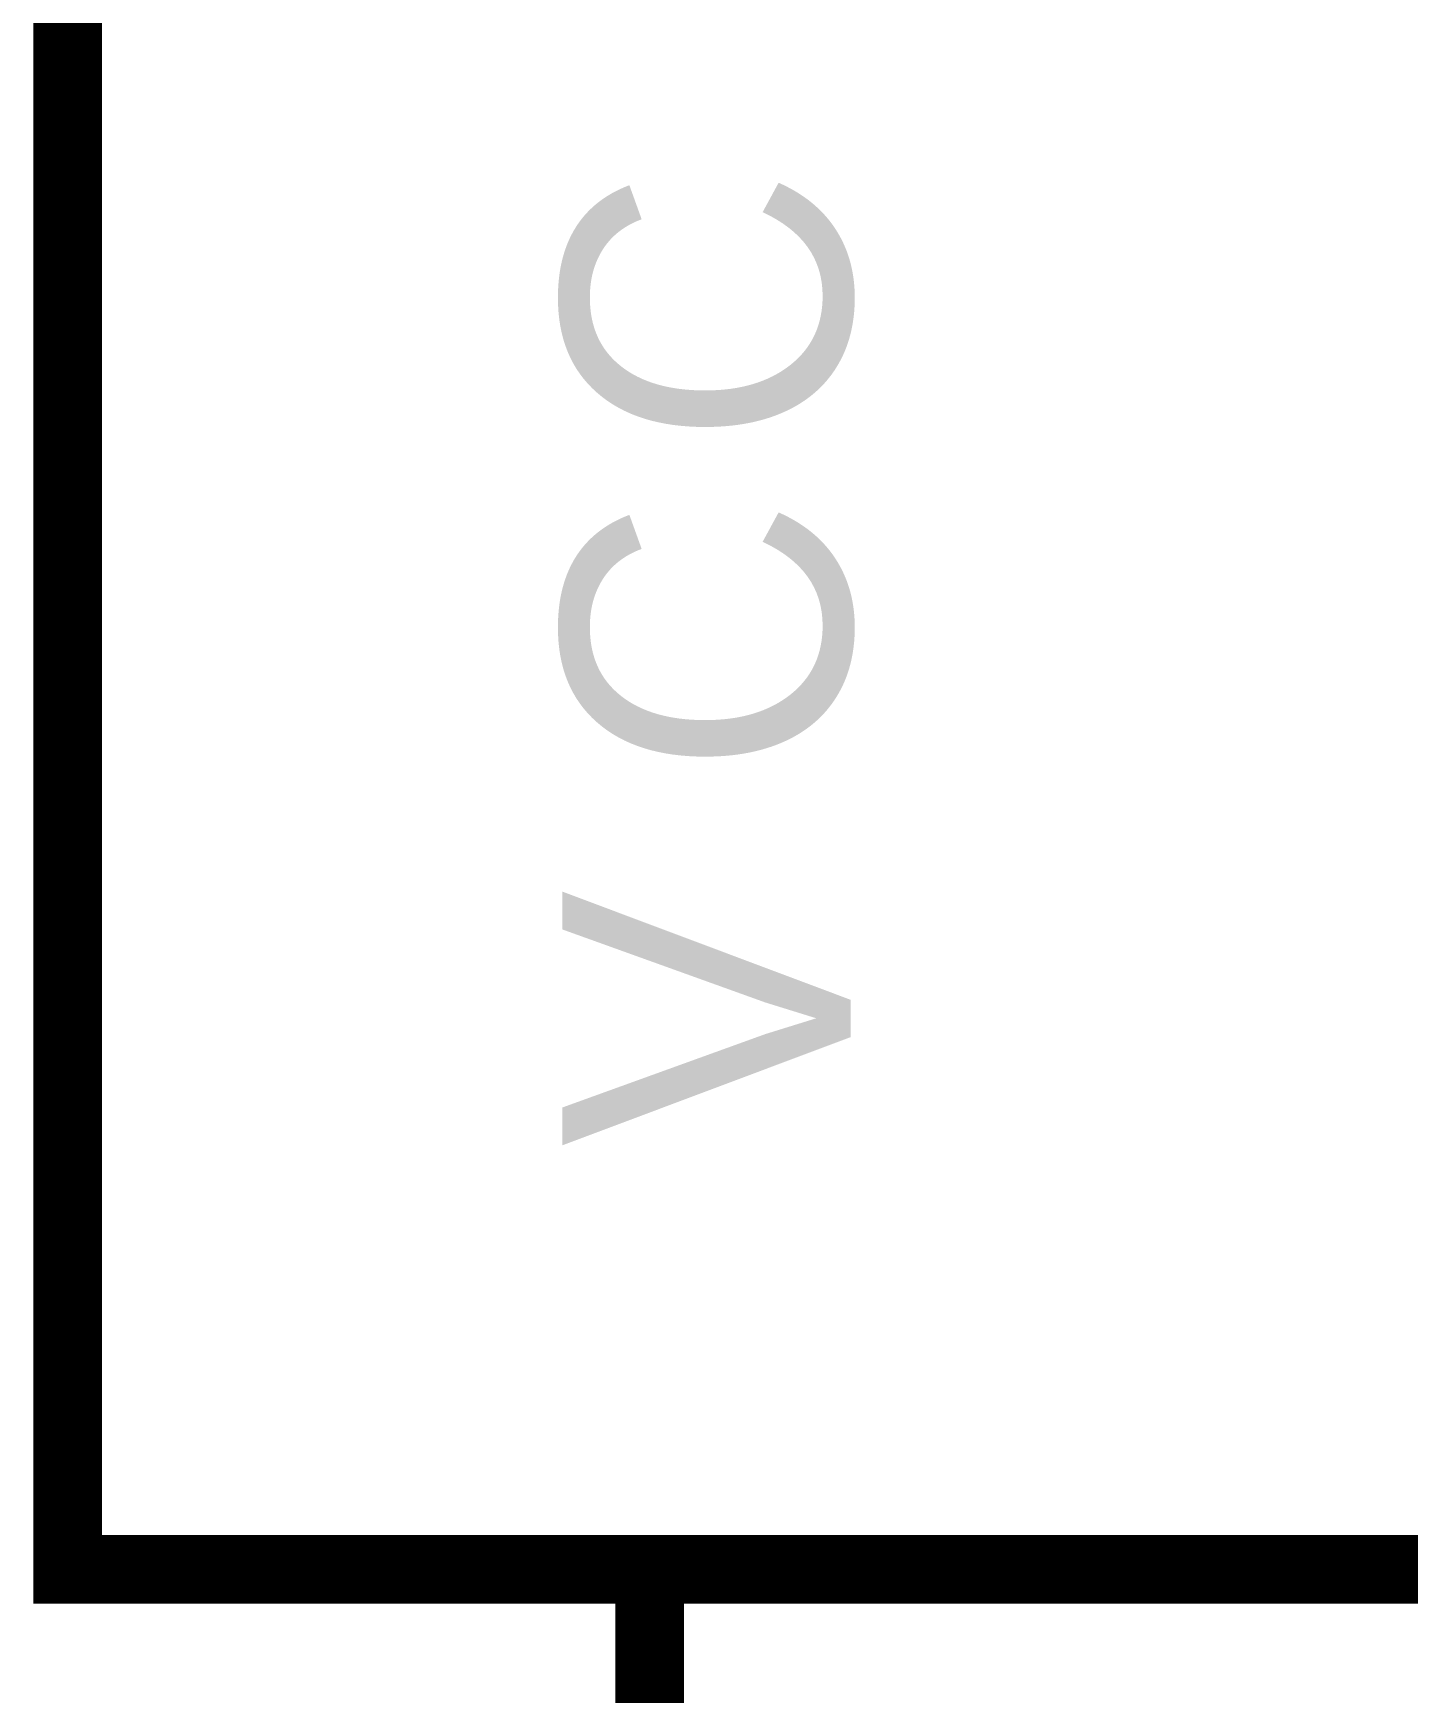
# Model space of a CAD drawing. Header units: inches. Extents: x 0 to 22.3, y 0 to 15.7.
# Drawn here: x 7.8942 to 8.1301, y 4.0789 to 4.3637 of the extents above; entities that cross this region are included whole.
import ezdxf

# ---------------------------------------------------------------- set-up
doc = ezdxf.new("R2010")
doc.units = ezdxf.units.IN
doc.header["$MEASUREMENT"] = 0
doc.layers.add('Sheet', color=255, linetype='Continuous')

msp = doc.modelspace()

# ---------------------------------------------------------------- linework, layer by layer
at = {"layer": 'Sheet'}
for points in [[(7.90013, 4.59994, 0.0118, 0.0118, 0), (8.50042, 4.59994, 0.0118, 0.0118, 0), (8.50042, 4.10003, 0.0118, 0.0118, 0), (7.90013, 4.10003, 0.0118, 0.0118, 0), (7.90013, 4.59994, 0.0118, 0.0118, 0)], [(7.90013, 4.59994, 0.0039, 0.0039, 0), (7.90013, 4.10003, 0.0039, 0.0039, 0), (8.50042, 4.10003, 0.0039, 0.0039, 0), (8.50042, 4.59994, 0.0039, 0.0039, 0), (7.90013, 4.59994, 0.0039, 0.0039, 0), (7.90013, 4.59994, 0.0039, 0.0039, 0)]]:
    msp.add_lwpolyline(points, format="xyseb", close=True, dxfattribs=at)
msp.add_lwpolyline([(8.00003, 4.10003, 0.0118, 0.0118, 0), (8.00003, 4.00014, 0.0118, 0.0118, 0)], format="xyseb", dxfattribs=at)

# ---------------------------------------------------------------- texts
for s, p in [('C', (8.03451, 4.29275)), ('C', (8.03451, 4.23617)), ('V', (8.03451, 4.17252))]:
    msp.add_text(s, height=0.0495, rotation=90, dxfattribs=at).set_placement(p)

doc.saveas('drawing.dxf')
